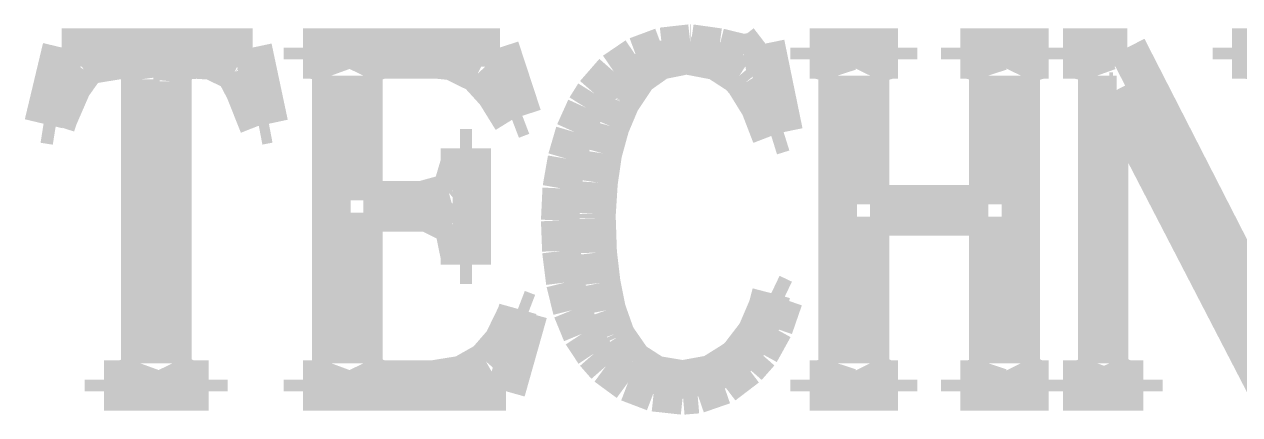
# Model space of a CAD drawing. Extents: x -61 to 349, y -42 to 245.
# Drawn here: x 328.783 to 331.989, y -32.112 to -31.083 of the extents above; entities that cross this region are included whole.
import ezdxf

# ---------------------------------------------------------------- set-up
doc = ezdxf.new("R2010")
doc.units = 0
doc.layers.add('BOARD_GEOMETRY_DIMENSION', color=2, linetype='CONTINUOUS')
doc.layers.add('BOARD_GEOMETRY_SILKSCREEN_TOP', color=1, linetype='CONTINUOUS')

msp = doc.modelspace()

# ---------------------------------------------------------------- linework, layer by layer
at = {"layer": 'BOARD_GEOMETRY_DIMENSION', "const_width": 0.1016}
for points in [[(328.834242, -31.345124), (328.882248, -31.14421)], [(328.882248, -31.14421), (329.38593, -31.14421)], [(329.38593, -31.14421), (329.428602, -31.345124)], [(329.518264, -31.175706), (329.518264, -31.14421)], [(329.518264, -31.14421), (330.037948, -31.14421)], [(330.037948, -31.14421), (330.09713, -31.324296)], [(330.397866, -31.167324), (330.46543, -31.142178)], [(330.46543, -31.142178), (330.54036, -31.133796)], [(330.54036, -31.133796), (330.54163, -31.133796)], [(330.54163, -31.133796), (330.616306, -31.14421)], [(330.616306, -31.14421), (330.679806, -31.159704)], [(330.711048, -31.154624), (330.738226, -31.133796)], [(330.738226, -31.133796), (330.786232, -31.367222)], [(330.854812, -31.175706), (330.854812, -31.14421)], [(330.854812, -31.14421), (331.088238, -31.14421)], [(331.088238, -31.14421), (331.088238, -31.175706)], [(331.252322, -31.175706), (331.252322, -31.14421)], [(331.252322, -31.14421), (331.485748, -31.14421)], [(331.485748, -31.14421), (331.485748, -31.175706)], [(331.52334, -31.175706), (331.52334, -31.14421)], [(331.52334, -31.14421), (331.692758, -31.14421)], [(331.692758, -31.14421), (332.04785, -31.838392)], [(331.968602, -31.175706), (331.968602, -31.14421)], [(331.968602, -31.14421), (332.180946, -31.14421)], [(329.041506, -31.175706), (328.960226, -31.188914)], [(329.082908, -31.180278), (329.041506, -31.175706)], [(329.23734, -31.175706), (329.17892, -31.180278)], [(329.278742, -31.1785), (329.23734, -31.175706)], [(329.545442, -31.175706), (329.518264, -31.175706)], [(329.581764, -31.18612), (329.545442, -31.175706)], [(329.725528, -31.175706), (329.693016, -31.18612)], [(329.874118, -31.175706), (329.725528, -31.175706)], [(329.91171, -31.179516), (329.874118, -31.175706)], [(330.33843, -31.20771), (330.397866, -31.167324)], [(330.526136, -31.164784), (330.458318, -31.1785)], [(330.533248, -31.164784), (330.526136, -31.164784)], [(330.61021, -31.179516), (330.533248, -31.164784)], [(330.679806, -31.159704), (330.711048, -31.154624)], [(330.87564, -31.175706), (330.854812, -31.175706)], [(330.918312, -31.18612), (330.87564, -31.175706)], [(331.067156, -31.175706), (331.029818, -31.18612)], [(331.088238, -31.175706), (331.067156, -31.175706)], [(331.27442, -31.175706), (331.252322, -31.175706)], [(331.315822, -31.18612), (331.27442, -31.175706)], [(331.46492, -31.175706), (331.427328, -31.18612)], [(331.485748, -31.175706), (331.46492, -31.175706)], [(331.560932, -31.175706), (331.52334, -31.175706)], [(331.602334, -31.18612), (331.560932, -31.175706)], [(332.011528, -31.175706), (331.968602, -31.175706)], [(332.04785, -31.18612), (332.011528, -31.175706)], [(328.940414, -31.202376), (328.909426, -31.246318)], [(328.960226, -31.188914), (328.940414, -31.202376)], [(329.089258, -31.228284), (329.082908, -31.180278)], [(329.17892, -31.180278), (329.17384, -31.233618)], [(329.338432, -31.20771), (329.278742, -31.1785)], [(329.339448, -31.208726), (329.338432, -31.20771)], [(329.365102, -31.257494), (329.339448, -31.208726)], [(329.593448, -31.218124), (329.581764, -31.18612)], [(329.693016, -31.18612), (329.677522, -31.218124)], [(329.979528, -31.21279), (329.91171, -31.179516)], [(330.28763, -31.265876), (330.33843, -31.20771)], [(330.458318, -31.1785), (330.40193, -31.218124)], [(330.669646, -31.218124), (330.61021, -31.179516)], [(330.928726, -31.218124), (330.918312, -31.18612)], [(331.029818, -31.18612), (331.01407, -31.218124)], [(331.326236, -31.218124), (331.315822, -31.18612)], [(331.427328, -31.18612), (331.411834, -31.218124)], [(331.613764, -31.218124), (331.602334, -31.18612)], [(329.089258, -31.976822), (329.089258, -31.228284)], [(329.17384, -31.233618), (329.17384, -31.976822)], [(329.593448, -31.976822), (329.593448, -31.218124)], [(329.677522, -31.218124), (329.677522, -31.547308)], [(330.026264, -31.264098), (329.979528, -31.21279)], [(330.40193, -31.218124), (330.357226, -31.284926)], [(330.68514, -31.23692), (330.669646, -31.218124)], [(330.723748, -31.299404), (330.68514, -31.23692)], [(330.928726, -31.976822), (330.928726, -31.218124)], [(331.01407, -31.218124), (331.01407, -31.557722)], [(331.326236, -31.557722), (331.326236, -31.218124)], [(331.411834, -31.218124), (331.411834, -31.976822)], [(331.613764, -31.976822), (331.613764, -31.218124)], [(328.909426, -31.246318), (328.87285, -31.330392)], [(329.401932, -31.350204), (329.365102, -31.257494)], [(330.069952, -31.33471), (330.026264, -31.264098)], [(330.264516, -31.302706), (330.28763, -31.265876)], [(331.65542, -31.260796), (331.645006, -31.260796)], [(331.645006, -31.260796), (331.645006, -31.976822)], [(332.06436, -32.050482), (331.65542, -31.260796)], [(330.235306, -31.367222), (330.264516, -31.302706)], [(330.35621, -31.286704), (330.329032, -31.35122)], [(330.357226, -31.284926), (330.35621, -31.286704)], [(330.75372, -31.377382), (330.723748, -31.299404)], [(328.87285, -31.330392), (328.8665, -31.350204)], [(330.09713, -31.324296), (330.069952, -31.33471)], [(328.8665, -31.350204), (328.834242, -31.345124)], [(329.428602, -31.345124), (329.401932, -31.350204)], [(330.214732, -31.43758), (330.235306, -31.367222)], [(330.329032, -31.35122), (330.30922, -31.423102)], [(330.786232, -31.367222), (330.75372, -31.377382)], [(329.932538, -31.440882), (329.932538, -31.409894)], [(329.932538, -31.409894), (329.964034, -31.409894)], [(329.964034, -31.409894), (329.964034, -31.716726)], [(330.30922, -31.423102), (330.298044, -31.500318)], [(329.910948, -31.520892), (329.931522, -31.451296)], [(329.931522, -31.451296), (329.932538, -31.440882)], [(330.201016, -31.515812), (330.214732, -31.43758)], [(329.831446, -31.547308), (329.903328, -31.527496)], [(329.903328, -31.527496), (329.910948, -31.520892)], [(330.196952, -31.600394), (330.201016, -31.515812)], [(330.298044, -31.500318), (330.29271, -31.583376)], [(329.677522, -31.547308), (329.831446, -31.547308)], [(331.01407, -31.557722), (331.326236, -31.557722)], [(329.847448, -31.579312), (329.677522, -31.579312)], [(329.677522, -31.579312), (329.677522, -31.976822)], [(329.910948, -31.610808), (329.847448, -31.579312)], [(330.29271, -31.583376), (330.29271, -31.594806)], [(330.29271, -31.594806), (330.295758, -31.684722)], [(331.326236, -31.589726), (331.01407, -31.589726)], [(331.01407, -31.589726), (331.01407, -31.976822)], [(331.326236, -31.976822), (331.326236, -31.589726)], [(329.917044, -31.620206), (329.910948, -31.610808)], [(329.932538, -31.695898), (329.917044, -31.620206)], [(330.2, -31.680404), (330.196952, -31.600394)], [(330.210414, -31.763716), (330.2, -31.680404)], [(330.295758, -31.684722), (330.305156, -31.764478)], [(329.932538, -31.716726), (329.932538, -31.695898)], [(329.964034, -31.716726), (329.932538, -31.716726)], [(330.228448, -31.836614), (330.210414, -31.763716)], [(330.305156, -31.764478), (330.319634, -31.836614)], [(330.744322, -31.827978), (330.75372, -31.79191)], [(330.75372, -31.79191), (330.786232, -31.807404)], [(330.786232, -31.807404), (330.76007, -31.883096)], [(330.045822, -31.920688), (330.081636, -31.847028)], [(330.112624, -31.843726), (330.054204, -32.050482)], [(330.081636, -31.847028), (330.085446, -31.833312)], [(330.085446, -31.833312), (330.112624, -31.843726)], [(330.254102, -31.899098), (330.228448, -31.836614)], [(330.319634, -31.836614), (330.341732, -31.899098)], [(330.71435, -31.897828), (330.744322, -31.827978)], [(330.76007, -31.883096), (330.723748, -31.948882)], [(330.28763, -31.949898), (330.254102, -31.899098)], [(330.341732, -31.899098), (330.34605, -31.908496)], [(330.34605, -31.908496), (330.388468, -31.96971)], [(330.669646, -31.955994), (330.71435, -31.897828)], [(330.001118, -31.971996), (330.045822, -31.920688)], [(329.077828, -32.008318), (329.089258, -31.976822)], [(329.17384, -31.976822), (329.189334, -32.008318)], [(329.581764, -32.008318), (329.593448, -31.976822)], [(329.677522, -31.976822), (329.693016, -32.008318)], [(329.938634, -32.007302), (330.001118, -31.971996)], [(330.317602, -31.984188), (330.28763, -31.949898)], [(330.388468, -31.96971), (330.446634, -32.007302)], [(330.595732, -32.005778), (330.656946, -31.967424)], [(330.656946, -31.967424), (330.669646, -31.955994)], [(330.723748, -31.948882), (330.69022, -31.986982)], [(330.918312, -32.008318), (330.928726, -31.976822)], [(331.01407, -31.976822), (331.029818, -32.008318)], [(331.315822, -32.008318), (331.326236, -31.976822)], [(331.411834, -31.976822), (331.427328, -32.008318)], [(331.602334, -32.008318), (331.613764, -31.976822)], [(331.645006, -31.976822), (331.6605, -32.008318)], [(329.041506, -32.019494), (329.077828, -32.008318)], [(329.189334, -32.008318), (329.221846, -32.019494)], [(329.550522, -32.019494), (329.581764, -32.008318)], [(329.693016, -32.008318), (329.725528, -32.019494)], [(329.862942, -32.019494), (329.938634, -32.007302)], [(330.376022, -32.027114), (330.317602, -31.984188)], [(330.446634, -32.007302), (330.519532, -32.019494)], [(330.520548, -32.019494), (330.595732, -32.005778)], [(330.69022, -31.986982), (330.628244, -32.034226)], [(330.881736, -32.019494), (330.918312, -32.008318)], [(331.029818, -32.008318), (331.061822, -32.019494)], [(331.2795, -32.019494), (331.315822, -32.008318)], [(331.427328, -32.008318), (331.45984, -32.019494)], [(331.565758, -32.019494), (331.602334, -32.008318)], [(331.6605, -32.008318), (331.692758, -32.019494)], [(328.9935, -32.050482), (328.9935, -32.019494)], [(328.9935, -32.019494), (329.041506, -32.019494)], [(329.221846, -32.019494), (329.269344, -32.019494)], [(329.269344, -32.019494), (329.269344, -32.050482)], [(329.518264, -32.050482), (329.518264, -32.019494)], [(329.518264, -32.019494), (329.550522, -32.019494)], [(329.725528, -32.019494), (329.862942, -32.019494)], [(330.44384, -32.053022), (330.376022, -32.027114)], [(330.519532, -32.019494), (330.520548, -32.019494)], [(330.628244, -32.034226), (330.559156, -32.058102)], [(330.854812, -32.050482), (330.854812, -32.019494)], [(330.854812, -32.019494), (330.881736, -32.019494)], [(331.061822, -32.019494), (331.088238, -32.019494)], [(331.088238, -32.019494), (331.088238, -32.050482)], [(331.252322, -32.050482), (331.252322, -32.019494)], [(331.252322, -32.019494), (331.2795, -32.019494)], [(331.45984, -32.019494), (331.485748, -32.019494)], [(331.485748, -32.019494), (331.485748, -32.050482)], [(331.52334, -32.050482), (331.52334, -32.019494)], [(331.52334, -32.019494), (331.565758, -32.019494)], [(331.692758, -32.019494), (331.73543, -32.019494)], [(331.73543, -32.019494), (331.73543, -32.050482)], [(329.269344, -32.050482), (328.9935, -32.050482)], [(330.054204, -32.050482), (329.518264, -32.050482)], [(330.520548, -32.061404), (330.44384, -32.053022)], [(330.559156, -32.058102), (330.520548, -32.061404)], [(331.088238, -32.050482), (330.854812, -32.050482)], [(331.485748, -32.050482), (331.252322, -32.050482)], [(331.73543, -32.050482), (331.52334, -32.050482)]]:
    msp.add_lwpolyline(points, dxfattribs=at)
at = {"layer": 'BOARD_GEOMETRY_SILKSCREEN_TOP', "const_width": 0.1016}
for points in [[(328.834242, -31.345124), (328.882248, -31.14421)], [(328.882248, -31.14421), (329.38593, -31.14421)], [(329.38593, -31.14421), (329.428602, -31.345124)], [(329.518264, -31.14421), (330.037948, -31.14421)], [(329.518264, -31.175706), (329.518264, -31.14421)], [(330.037948, -31.14421), (330.09713, -31.324296)], [(330.397866, -31.167324), (330.46543, -31.142178)], [(330.46543, -31.142178), (330.54036, -31.133796)], [(330.54036, -31.133796), (330.54163, -31.133796)], [(330.54163, -31.133796), (330.616306, -31.14421)], [(330.616306, -31.14421), (330.679806, -31.159704)], [(330.711048, -31.154624), (330.738226, -31.133796)], [(330.738226, -31.133796), (330.786232, -31.367222)], [(330.854812, -31.14421), (331.088238, -31.14421)], [(330.854812, -31.175706), (330.854812, -31.14421)], [(331.088238, -31.14421), (331.088238, -31.175706)], [(331.252322, -31.14421), (331.485748, -31.14421)], [(331.252322, -31.175706), (331.252322, -31.14421)], [(331.485748, -31.14421), (331.485748, -31.175706)], [(331.52334, -31.14421), (331.692758, -31.14421)], [(331.52334, -31.175706), (331.52334, -31.14421)], [(331.692758, -31.14421), (332.04785, -31.838392)], [(331.968602, -31.14421), (332.180946, -31.14421)], [(331.968602, -31.175706), (331.968602, -31.14421)], [(329.041506, -31.175706), (328.960226, -31.188914)], [(329.082908, -31.180278), (329.041506, -31.175706)], [(329.23734, -31.175706), (329.17892, -31.180278)], [(329.278742, -31.1785), (329.23734, -31.175706)], [(329.545442, -31.175706), (329.518264, -31.175706)], [(329.581764, -31.18612), (329.545442, -31.175706)], [(329.725528, -31.175706), (329.693016, -31.18612)], [(329.874118, -31.175706), (329.725528, -31.175706)], [(329.91171, -31.179516), (329.874118, -31.175706)], [(330.33843, -31.20771), (330.397866, -31.167324)], [(330.526136, -31.164784), (330.458318, -31.1785)], [(330.533248, -31.164784), (330.526136, -31.164784)], [(330.61021, -31.179516), (330.533248, -31.164784)], [(330.679806, -31.159704), (330.711048, -31.154624)], [(330.87564, -31.175706), (330.854812, -31.175706)], [(330.918312, -31.18612), (330.87564, -31.175706)], [(331.067156, -31.175706), (331.029818, -31.18612)], [(331.088238, -31.175706), (331.067156, -31.175706)], [(331.27442, -31.175706), (331.252322, -31.175706)], [(331.315822, -31.18612), (331.27442, -31.175706)], [(331.46492, -31.175706), (331.427328, -31.18612)], [(331.485748, -31.175706), (331.46492, -31.175706)], [(331.560932, -31.175706), (331.52334, -31.175706)], [(331.602334, -31.18612), (331.560932, -31.175706)], [(332.011528, -31.175706), (331.968602, -31.175706)], [(332.04785, -31.18612), (332.011528, -31.175706)], [(328.940414, -31.202376), (328.909426, -31.246318)], [(328.960226, -31.188914), (328.940414, -31.202376)], [(329.089258, -31.228284), (329.082908, -31.180278)], [(329.17892, -31.180278), (329.17384, -31.233618)], [(329.338432, -31.20771), (329.278742, -31.1785)], [(329.339448, -31.208726), (329.338432, -31.20771)], [(329.365102, -31.257494), (329.339448, -31.208726)], [(329.593448, -31.218124), (329.581764, -31.18612)], [(329.693016, -31.18612), (329.677522, -31.218124)], [(329.979528, -31.21279), (329.91171, -31.179516)], [(330.28763, -31.265876), (330.33843, -31.20771)], [(330.458318, -31.1785), (330.40193, -31.218124)], [(330.669646, -31.218124), (330.61021, -31.179516)], [(330.928726, -31.218124), (330.918312, -31.18612)], [(331.029818, -31.18612), (331.01407, -31.218124)], [(331.326236, -31.218124), (331.315822, -31.18612)], [(331.427328, -31.18612), (331.411834, -31.218124)], [(331.613764, -31.218124), (331.602334, -31.18612)], [(329.089258, -31.976822), (329.089258, -31.228284)], [(329.17384, -31.233618), (329.17384, -31.976822)], [(329.593448, -31.976822), (329.593448, -31.218124)], [(329.677522, -31.218124), (329.677522, -31.547308)], [(330.026264, -31.264098), (329.979528, -31.21279)], [(330.40193, -31.218124), (330.357226, -31.284926)], [(330.68514, -31.23692), (330.669646, -31.218124)], [(330.723748, -31.299404), (330.68514, -31.23692)], [(330.928726, -31.976822), (330.928726, -31.218124)], [(331.01407, -31.218124), (331.01407, -31.557722)], [(331.326236, -31.557722), (331.326236, -31.218124)], [(331.411834, -31.218124), (331.411834, -31.976822)], [(331.613764, -31.976822), (331.613764, -31.218124)], [(328.909426, -31.246318), (328.87285, -31.330392)], [(329.401932, -31.350204), (329.365102, -31.257494)], [(330.069952, -31.33471), (330.026264, -31.264098)], [(330.264516, -31.302706), (330.28763, -31.265876)], [(331.645006, -31.260796), (331.645006, -31.976822)], [(331.65542, -31.260796), (331.645006, -31.260796)], [(332.06436, -32.050482), (331.65542, -31.260796)], [(330.235306, -31.367222), (330.264516, -31.302706)], [(330.35621, -31.286704), (330.329032, -31.35122)], [(330.357226, -31.284926), (330.35621, -31.286704)], [(330.75372, -31.377382), (330.723748, -31.299404)], [(328.87285, -31.330392), (328.8665, -31.350204)], [(330.09713, -31.324296), (330.069952, -31.33471)], [(328.8665, -31.350204), (328.834242, -31.345124)], [(329.428602, -31.345124), (329.401932, -31.350204)], [(330.214732, -31.43758), (330.235306, -31.367222)], [(330.329032, -31.35122), (330.30922, -31.423102)], [(330.786232, -31.367222), (330.75372, -31.377382)], [(329.932538, -31.409894), (329.964034, -31.409894)], [(329.932538, -31.440882), (329.932538, -31.409894)], [(329.964034, -31.409894), (329.964034, -31.716726)], [(330.30922, -31.423102), (330.298044, -31.500318)], [(329.910948, -31.520892), (329.931522, -31.451296)], [(329.931522, -31.451296), (329.932538, -31.440882)], [(330.201016, -31.515812), (330.214732, -31.43758)], [(329.831446, -31.547308), (329.903328, -31.527496)], [(329.903328, -31.527496), (329.910948, -31.520892)], [(330.196952, -31.600394), (330.201016, -31.515812)], [(330.298044, -31.500318), (330.29271, -31.583376)], [(329.677522, -31.547308), (329.831446, -31.547308)], [(331.01407, -31.557722), (331.326236, -31.557722)], [(329.677522, -31.579312), (329.677522, -31.976822)], [(329.847448, -31.579312), (329.677522, -31.579312)], [(329.910948, -31.610808), (329.847448, -31.579312)], [(330.29271, -31.583376), (330.29271, -31.594806)], [(330.29271, -31.594806), (330.295758, -31.684722)], [(331.01407, -31.589726), (331.01407, -31.976822)], [(331.326236, -31.589726), (331.01407, -31.589726)], [(331.326236, -31.976822), (331.326236, -31.589726)], [(329.917044, -31.620206), (329.910948, -31.610808)], [(329.932538, -31.695898), (329.917044, -31.620206)], [(330.2, -31.680404), (330.196952, -31.600394)], [(330.210414, -31.763716), (330.2, -31.680404)], [(330.295758, -31.684722), (330.305156, -31.764478)], [(329.932538, -31.716726), (329.932538, -31.695898)], [(329.964034, -31.716726), (329.932538, -31.716726)], [(330.228448, -31.836614), (330.210414, -31.763716)], [(330.305156, -31.764478), (330.319634, -31.836614)], [(330.744322, -31.827978), (330.75372, -31.79191)], [(330.75372, -31.79191), (330.786232, -31.807404)], [(330.786232, -31.807404), (330.76007, -31.883096)], [(330.045822, -31.920688), (330.081636, -31.847028)], [(330.112624, -31.843726), (330.054204, -32.050482)], [(330.081636, -31.847028), (330.085446, -31.833312)], [(330.085446, -31.833312), (330.112624, -31.843726)], [(330.254102, -31.899098), (330.228448, -31.836614)], [(330.319634, -31.836614), (330.341732, -31.899098)], [(330.71435, -31.897828), (330.744322, -31.827978)], [(330.76007, -31.883096), (330.723748, -31.948882)], [(330.28763, -31.949898), (330.254102, -31.899098)], [(330.341732, -31.899098), (330.34605, -31.908496)], [(330.34605, -31.908496), (330.388468, -31.96971)], [(330.669646, -31.955994), (330.71435, -31.897828)], [(330.001118, -31.971996), (330.045822, -31.920688)], [(329.077828, -32.008318), (329.089258, -31.976822)], [(329.17384, -31.976822), (329.189334, -32.008318)], [(329.581764, -32.008318), (329.593448, -31.976822)], [(329.677522, -31.976822), (329.693016, -32.008318)], [(329.938634, -32.007302), (330.001118, -31.971996)], [(330.317602, -31.984188), (330.28763, -31.949898)], [(330.388468, -31.96971), (330.446634, -32.007302)], [(330.595732, -32.005778), (330.656946, -31.967424)], [(330.656946, -31.967424), (330.669646, -31.955994)], [(330.723748, -31.948882), (330.69022, -31.986982)], [(330.918312, -32.008318), (330.928726, -31.976822)], [(331.01407, -31.976822), (331.029818, -32.008318)], [(331.315822, -32.008318), (331.326236, -31.976822)], [(331.411834, -31.976822), (331.427328, -32.008318)], [(331.602334, -32.008318), (331.613764, -31.976822)], [(331.645006, -31.976822), (331.6605, -32.008318)], [(329.041506, -32.019494), (329.077828, -32.008318)], [(329.189334, -32.008318), (329.221846, -32.019494)], [(329.550522, -32.019494), (329.581764, -32.008318)], [(329.693016, -32.008318), (329.725528, -32.019494)], [(329.862942, -32.019494), (329.938634, -32.007302)], [(330.376022, -32.027114), (330.317602, -31.984188)], [(330.446634, -32.007302), (330.519532, -32.019494)], [(330.520548, -32.019494), (330.595732, -32.005778)], [(330.69022, -31.986982), (330.628244, -32.034226)], [(330.881736, -32.019494), (330.918312, -32.008318)], [(331.029818, -32.008318), (331.061822, -32.019494)], [(331.2795, -32.019494), (331.315822, -32.008318)], [(331.427328, -32.008318), (331.45984, -32.019494)], [(331.565758, -32.019494), (331.602334, -32.008318)], [(331.6605, -32.008318), (331.692758, -32.019494)], [(328.9935, -32.019494), (329.041506, -32.019494)], [(328.9935, -32.050482), (328.9935, -32.019494)], [(329.221846, -32.019494), (329.269344, -32.019494)], [(329.269344, -32.019494), (329.269344, -32.050482)], [(329.518264, -32.019494), (329.550522, -32.019494)], [(329.518264, -32.050482), (329.518264, -32.019494)], [(329.725528, -32.019494), (329.862942, -32.019494)], [(330.44384, -32.053022), (330.376022, -32.027114)], [(330.519532, -32.019494), (330.520548, -32.019494)], [(330.628244, -32.034226), (330.559156, -32.058102)], [(330.854812, -32.019494), (330.881736, -32.019494)], [(330.854812, -32.050482), (330.854812, -32.019494)], [(331.061822, -32.019494), (331.088238, -32.019494)], [(331.088238, -32.019494), (331.088238, -32.050482)], [(331.252322, -32.019494), (331.2795, -32.019494)], [(331.252322, -32.050482), (331.252322, -32.019494)], [(331.45984, -32.019494), (331.485748, -32.019494)], [(331.485748, -32.019494), (331.485748, -32.050482)], [(331.52334, -32.019494), (331.565758, -32.019494)], [(331.52334, -32.050482), (331.52334, -32.019494)], [(331.692758, -32.019494), (331.73543, -32.019494)], [(331.73543, -32.019494), (331.73543, -32.050482)], [(329.269344, -32.050482), (328.9935, -32.050482)], [(330.054204, -32.050482), (329.518264, -32.050482)], [(330.520548, -32.061404), (330.44384, -32.053022)], [(330.559156, -32.058102), (330.520548, -32.061404)], [(331.088238, -32.050482), (330.854812, -32.050482)], [(331.485748, -32.050482), (331.252322, -32.050482)], [(331.73543, -32.050482), (331.52334, -32.050482)]]:
    msp.add_lwpolyline(points, dxfattribs=at)

doc.saveas('drawing.dxf')
